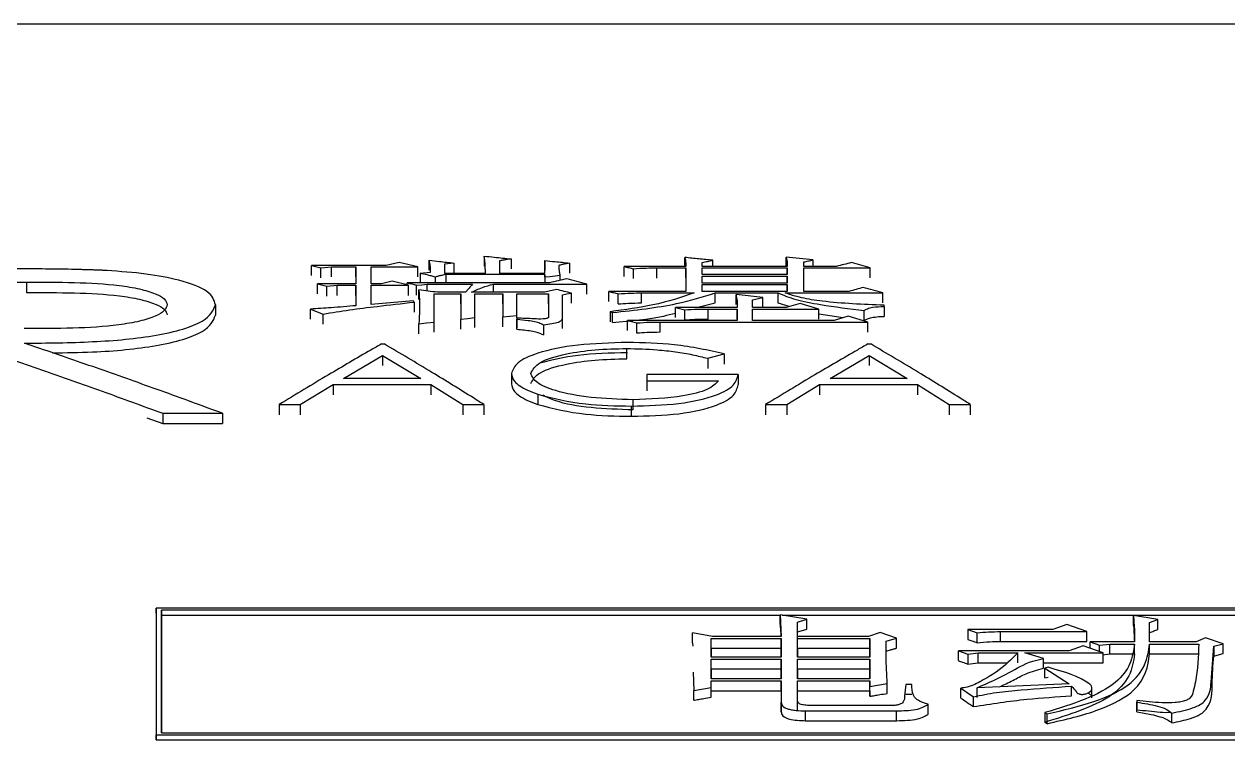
# Model space of a CAD drawing. Header units: millimetres. Extents: x 2371 to 4515, y 843 to 2359.
# Drawn here: x 2895.87 to 2907.04, y 2138.03 to 2144.67 of the extents above; entities that cross this region are included whole.
import ezdxf

# ---------------------------------------------------------------- set-up
doc = ezdxf.new("R2010")
doc.units = ezdxf.units.MM

msp = doc.modelspace()

# ---------------------------------------------------------------- linework, layer by layer
at = {"color": 7, "linetype": 'Continuous', "lineweight": 25}
for p, q in [((2921.277, 2144.668), (2884.277, 2144.669)), ((2900.139, 2142.517), (2900.139, 2142.425)), ((2901.999, 2142.421), (2901.999, 2142.504)), ((2902.941, 2142.421), (2902.941, 2142.507)), ((2898.538, 2142.429), (2898.624, 2142.408)), ((2899.23, 2142.429), (2898.538, 2142.429)), ((2898.538, 2142.337), (2898.538, 2142.429)), ((2898.624, 2142.408), (2898.722, 2142.416)), ((2898.624, 2142.316), (2898.624, 2142.408)), ((2898.722, 2142.416), (2898.949, 2142.416)), ((2898.949, 2142.416), (2898.949, 2142.259)), ((2898.949, 2142.324), (2898.949, 2142.416)), ((2899.09, 2142.416), (2899.522, 2142.416)), ((2899.09, 2142.259), (2899.09, 2142.416)), ((2899.349, 2142.457), (2899.23, 2142.429)), ((2899.522, 2142.416), (2899.349, 2142.457)), ((2899.522, 2142.324), (2899.522, 2142.416)), ((2899.63, 2142.386), (2899.63, 2142.478)), ((2899.858, 2142.452), (2899.771, 2142.442)), ((2899.771, 2142.442), (2899.771, 2142.36)), ((2899.858, 2142.452), (2899.858, 2142.36)), ((2900.28, 2142.473), (2900.28, 2142.36)), ((2900.388, 2142.491), (2900.388, 2142.399)), ((2900.701, 2142.36), (2900.701, 2142.476)), ((2900.701, 2142.476), (2900.701, 2142.384)), ((2900.929, 2142.452), (2900.929, 2142.36)), ((2902.01, 2142.421), (2901.437, 2142.421)), ((2901.437, 2142.329), (2901.437, 2142.421)), ((2901.523, 2142.308), (2901.523, 2142.4)), ((2901.74, 2142.408), (2902.01, 2142.408)), ((2901.74, 2142.311), (2901.74, 2142.408)), ((2902.01, 2142.408), (2902.01, 2142.189)), ((2902.01, 2142.316), (2902.01, 2142.408)), ((2902.162, 2142.421), (2902.162, 2142.457)), ((2902.951, 2142.421), (2902.162, 2142.421)), ((2902.162, 2142.408), (2902.951, 2142.408)), ((2902.162, 2142.345), (2902.162, 2142.408)), ((2902.259, 2142.421), (2902.259, 2142.478)), ((2902.951, 2142.408), (2902.951, 2142.345)), ((2902.951, 2142.345), (2902.951, 2142.408)), ((2903.103, 2142.421), (2903.103, 2142.463)), ((2903.406, 2142.421), (2903.103, 2142.421)), ((2903.103, 2142.408), (2903.719, 2142.408)), ((2903.103, 2142.189), (2903.103, 2142.408)), ((2903.189, 2142.481), (2903.189, 2142.421)), ((2903.719, 2142.316), (2903.719, 2142.408)), ((2894.955, 2142.274), (2895.893, 2142.274)), ((2895.893, 2142.274), (2895.893, 2142.178)), ((2899.284, 2142.283), (2899.187, 2142.259)), ((2899.436, 2142.246), (2899.284, 2142.283)), ((2899.544, 2142.358), (2899.641, 2142.368)), ((2899.544, 2142.358), (2899.544, 2142.27)), ((2899.685, 2142.323), (2899.685, 2142.27)), ((2899.771, 2142.36), (2900.15, 2142.36)), ((2899.782, 2142.347), (2899.782, 2142.27)), ((2900.701, 2142.347), (2899.782, 2142.347)), ((2900.28, 2142.36), (2900.701, 2142.36)), ((2900.701, 2142.347), (2900.701, 2142.27)), ((2900.701, 2142.321), (2900.701, 2142.347)), ((2900.701, 2142.321), (2900.701, 2142.27)), ((2900.842, 2142.337), (2900.842, 2142.292)), ((2902.951, 2142.345), (2902.162, 2142.345)), ((2902.162, 2142.331), (2902.951, 2142.331)), ((2902.162, 2142.267), (2902.162, 2142.331)), ((2902.951, 2142.331), (2902.951, 2142.267)), ((2902.951, 2142.267), (2902.951, 2142.331)), ((2898.592, 2142.259), (2898.679, 2142.238)), ((2898.949, 2142.259), (2898.592, 2142.259)), ((2898.592, 2142.167), (2898.592, 2142.259)), ((2898.679, 2142.238), (2898.776, 2142.246)), ((2898.679, 2142.145), (2898.679, 2142.238)), ((2898.776, 2142.246), (2898.949, 2142.246)), ((2898.949, 2142.246), (2898.949, 2142.057)), ((2898.949, 2142.153), (2898.949, 2142.246)), ((2899.187, 2142.259), (2899.09, 2142.259)), ((2899.09, 2142.246), (2899.436, 2142.246)), ((2899.09, 2142.068), (2899.09, 2142.246)), ((2900.745, 2142.27), (2899.425, 2142.27)), ((2899.425, 2142.248), (2899.425, 2142.27)), ((2899.436, 2142.153), (2899.436, 2142.246)), ((2899.511, 2142.156), (2899.511, 2142.248)), ((2899.533, 2142.113), (2899.533, 2142.205)), ((2899.609, 2142.257), (2900.031, 2142.256)), ((2899.609, 2142.194), (2899.609, 2142.257)), ((2899.674, 2142.167), (2899.923, 2142.167)), ((2899.674, 2141.905), (2899.674, 2142.167)), ((2899.966, 2142.181), (2899.706, 2142.181)), ((2899.923, 2142.167), (2899.923, 2141.931)), ((2899.923, 2142.074), (2899.923, 2142.167)), ((2900.701, 2142.181), (2900.02, 2142.181)), ((2900.052, 2142.167), (2900.312, 2142.167)), ((2900.052, 2141.948), (2900.052, 2142.167)), ((2900.226, 2142.256), (2901.091, 2142.256)), ((2900.226, 2142.181), (2900.226, 2142.256)), ((2900.312, 2142.167), (2900.312, 2141.953)), ((2900.312, 2142.074), (2900.312, 2142.167)), ((2900.442, 2142.167), (2900.734, 2142.167)), ((2900.442, 2141.967), (2900.442, 2142.167)), ((2900.734, 2142.167), (2900.734, 2141.948)), ((2900.734, 2142.074), (2900.734, 2142.167)), ((2900.95, 2142.08), (2900.95, 2142.173)), ((2901.091, 2142.164), (2901.091, 2142.256)), ((2902.01, 2142.189), (2901.296, 2142.189)), ((2901.296, 2142.096), (2901.296, 2142.189)), ((2901.383, 2142.074), (2901.383, 2142.167)), ((2901.599, 2142.175), (2902.086, 2142.175)), ((2901.599, 2142.083), (2901.599, 2142.175)), ((2902.951, 2142.267), (2902.162, 2142.267)), ((2902.162, 2142.254), (2902.951, 2142.254)), ((2902.162, 2142.189), (2902.162, 2142.254)), ((2902.951, 2142.189), (2902.162, 2142.189)), ((2902.281, 2142.083), (2902.281, 2142.175)), ((2902.281, 2142.175), (2902.865, 2142.175)), ((2902.724, 2142.134), (2902.475, 2142.162)), ((2902.475, 2142.069), (2902.475, 2142.162)), ((2902.865, 2142.083), (2902.865, 2142.175)), ((2902.93, 2142.175), (2903.838, 2142.175)), ((2902.951, 2142.254), (2902.951, 2142.189)), ((2902.951, 2142.189), (2902.951, 2142.254)), ((2903.525, 2142.189), (2903.103, 2142.189)), ((2903.838, 2142.083), (2903.838, 2142.175)), ((2897.647, 2142.066), (2897.647, 2141.97)), ((2899.479, 2142.101), (2899.09, 2142.068)), ((2899.49, 2142.09), (2899.479, 2142.101)), ((2899.49, 2142.09), (2899.49, 2141.997)), ((2900.864, 2141.939), (2900.864, 2142.159)), ((2902.281, 2142.079), (2902.134, 2142.042)), ((2902.627, 2142.112), (2902.724, 2142.134)), ((2902.627, 2142.04), (2902.627, 2142.112)), ((2902.724, 2142.041), (2902.724, 2142.134)), ((2902.968, 2142.048), (2902.865, 2142.079)), ((2903.07, 2142.076), (2902.941, 2142.04)), ((2903.243, 2142.026), (2903.07, 2142.076)), ((2903.849, 2142.051), (2903.849, 2142.062)), ((2903.849, 2142.051), (2903.849, 2141.958)), ((2898.527, 2141.933), (2898.527, 2142.026)), ((2898.527, 2142.026), (2898.646, 2141.979)), ((2898.646, 2141.886), (2898.646, 2141.979)), ((2900.052, 2141.855), (2900.052, 2141.948)), ((2900.312, 2141.86), (2900.312, 2141.953)), ((2900.442, 2141.942), (2900.442, 2141.967)), ((2900.442, 2141.942), (2900.442, 2141.931)), ((2900.442, 2141.942), (2900.442, 2141.849)), ((2900.864, 2141.846), (2900.864, 2141.939)), ((2901.307, 2142.001), (2901.307, 2141.908)), ((2901.307, 2142.001), (2901.329, 2141.993)), ((2901.329, 2141.9), (2901.329, 2141.993)), ((2901.913, 2142.04), (2901.999, 2142.018)), ((2902.486, 2142.04), (2901.913, 2142.04)), ((2901.913, 2141.947), (2901.913, 2142.04)), ((2901.999, 2141.925), (2901.999, 2142.018)), ((2902.216, 2142.026), (2902.486, 2142.026)), ((2902.216, 2141.93), (2902.216, 2142.026)), ((2902.486, 2142.026), (2902.486, 2141.919)), ((2902.486, 2141.933), (2902.486, 2142.026)), ((2902.941, 2142.04), (2902.627, 2142.04)), ((2902.627, 2142.026), (2903.243, 2142.026)), ((2902.627, 2141.919), (2902.627, 2142.026)), ((2903.243, 2141.933), (2903.243, 2142.026)), ((2903.468, 2141.945), (2903.243, 2141.978)), ((2903.514, 2141.959), (2903.384, 2141.919)), ((2903.698, 2141.905), (2903.514, 2141.959)), ((2903.665, 2141.919), (2903.665, 2142.012)), ((2899.533, 2141.795), (2899.533, 2141.888)), ((2899.674, 2141.812), (2899.674, 2141.905)), ((2899.923, 2141.838), (2899.923, 2141.931)), ((2900.442, 2141.838), (2900.442, 2141.931)), ((2900.691, 2141.786), (2900.691, 2141.88)), ((2901.469, 2141.826), (2901.469, 2141.919)), ((2901.469, 2141.919), (2901.556, 2141.897)), ((2902.486, 2141.919), (2901.469, 2141.919)), ((2901.556, 2141.803), (2901.556, 2141.897)), ((2901.772, 2141.81), (2901.772, 2141.905)), ((2901.772, 2141.905), (2903.698, 2141.905)), ((2903.384, 2141.919), (2902.627, 2141.919)), ((2903.698, 2141.812), (2903.698, 2141.905)), ((2899.186, 2141.702), (2899.212, 2141.702)), ((2901.461, 2141.565), (2901.461, 2141.66)), ((2902.212, 2141.569), (2902.366, 2141.609)), ((2902.366, 2141.609), (2902.366, 2141.515)), ((2903.699, 2141.702), (2903.725, 2141.702)), ((2898.835, 2141.383), (2899.197, 2141.596)), ((2899.197, 2141.596), (2899.55, 2141.383)), ((2899.197, 2141.596), (2899.197, 2141.502)), ((2902.212, 2141.569), (2902.212, 2141.475)), ((2903.348, 2141.383), (2903.71, 2141.596)), ((2903.71, 2141.596), (2904.062, 2141.383)), ((2903.71, 2141.596), (2903.71, 2141.502)), ((2899.55, 2141.383), (2898.835, 2141.383)), ((2900.391, 2141.427), (2900.391, 2141.332)), ((2901.648, 2141.419), (2901.648, 2141.361)), ((2902.494, 2141.419), (2901.648, 2141.419)), ((2901.648, 2141.419), (2901.648, 2141.325)), ((2902.494, 2141.419), (2902.494, 2141.325)), ((2904.062, 2141.383), (2903.348, 2141.383)), ((2898.433, 2141.141), (2898.738, 2141.325)), ((2898.738, 2141.325), (2898.738, 2141.231)), ((2898.738, 2141.325), (2899.644, 2141.325)), ((2899.644, 2141.325), (2899.644, 2141.231)), ((2899.644, 2141.325), (2899.94, 2141.141)), ((2901.648, 2141.361), (2902.314, 2141.361)), ((2901.648, 2141.361), (2901.648, 2141.267)), ((2902.946, 2141.141), (2903.25, 2141.325)), ((2903.25, 2141.325), (2903.25, 2141.231)), ((2903.25, 2141.325), (2904.157, 2141.325)), ((2904.157, 2141.325), (2904.157, 2141.231)), ((2904.157, 2141.325), (2904.453, 2141.141)), ((2900.637, 2141.235), (2900.637, 2141.14)), ((2901.519, 2141.185), (2901.519, 2141.091)), ((2897.157, 2141.059), (2897.157, 2140.964)), ((2897.157, 2141.059), (2897.712, 2141.059)), ((2897.712, 2141.059), (2897.712, 2140.964)), ((2898.238, 2141.141), (2898.433, 2141.141)), ((2898.433, 2141.141), (2898.433, 2141.046)), ((2899.94, 2141.141), (2900.135, 2141.141)), ((2900.135, 2141.141), (2900.135, 2141.046)), ((2901.503, 2141.126), (2901.503, 2141.031)), ((2902.75, 2141.141), (2902.946, 2141.141)), ((2902.946, 2141.141), (2902.946, 2141.046)), ((2904.453, 2141.141), (2904.648, 2141.141)), ((2904.648, 2141.141), (2904.648, 2141.046)), ((2897.01, 2141.018), (2897.157, 2140.964)), ((2897.157, 2140.964), (2897.712, 2140.964)), ((2897.095, 2139.204), (2897.095, 2139.252)), ((2919.078, 2139.251), (2897.095, 2139.252)), ((2919.028, 2139.234), (2897.145, 2139.234)), ((2897.145, 2139.188), (2897.145, 2139.234)), ((2897.145, 2139.188), (2902.883, 2139.188)), ((2902.883, 2139.191), (2902.894, 2138.988)), ((2903.132, 2139.149), (2902.883, 2139.191)), ((2902.883, 2139.099), (2902.883, 2139.191)), ((2902.903, 2139.188), (2907.816, 2139.188)), ((2903.045, 2139.123), (2903.132, 2139.149)), ((2903.132, 2139.057), (2903.132, 2139.149)), ((2906.388, 2139.145), (2906.161, 2139.183)), ((2906.161, 2139.091), (2906.161, 2139.183)), ((2903.045, 2138.988), (2903.045, 2139.123)), ((2903.045, 2139.122), (2903.045, 2139.123)), ((2904.625, 2139.054), (2904.625, 2138.962)), ((2904.625, 2139.054), (2904.711, 2139.023)), ((2905.414, 2139.054), (2904.625, 2139.054)), ((2904.928, 2138.942), (2904.928, 2139.034)), ((2904.928, 2139.034), (2905.728, 2139.034)), ((2905.544, 2139.1), (2905.414, 2139.054)), ((2905.728, 2139.034), (2905.544, 2139.1)), ((2905.728, 2138.942), (2905.728, 2139.034)), ((2906.312, 2139.119), (2906.388, 2139.145)), ((2906.312, 2138.938), (2906.312, 2139.119)), ((2906.312, 2139.027), (2906.312, 2139.119)), ((2906.388, 2139.053), (2906.388, 2139.145)), ((2902.256, 2138.988), (2902.072, 2139.023)), ((2902.072, 2138.931), (2902.072, 2139.023)), ((2902.072, 2138.931), (2902.074, 2138.9)), ((2902.245, 2138.969), (2902.894, 2138.969)), ((2902.245, 2138.798), (2902.245, 2138.969)), ((2902.245, 2138.877), (2902.245, 2138.969)), ((2902.894, 2138.988), (2902.256, 2138.988)), ((2902.894, 2138.969), (2902.894, 2138.798)), ((2902.894, 2138.877), (2902.894, 2138.969)), ((2903.045, 2138.988), (2903.045, 2139.031)), ((2903.705, 2138.988), (2903.045, 2138.988)), ((2903.045, 2138.896), (2903.045, 2138.988)), ((2903.045, 2138.969), (2903.716, 2138.969)), ((2903.045, 2138.798), (2903.045, 2138.969)), ((2903.045, 2138.877), (2903.045, 2138.969)), ((2903.813, 2139.027), (2903.705, 2138.988)), ((2903.716, 2138.969), (2903.716, 2138.798)), ((2903.716, 2138.877), (2903.716, 2138.969)), ((2903.965, 2138.973), (2903.813, 2139.027)), ((2903.868, 2138.946), (2903.965, 2138.973)), ((2903.965, 2138.881), (2903.965, 2138.973)), ((2904.711, 2138.931), (2904.711, 2139.023)), ((2904.928, 2138.942), (2905.728, 2138.942)), ((2905.761, 2138.938), (2905.847, 2138.907)), ((2906.172, 2138.938), (2905.761, 2138.938)), ((2905.761, 2138.88), (2905.761, 2138.938)), ((2906.312, 2138.938), (2906.312, 2139.027)), ((2906.745, 2138.938), (2906.312, 2138.938)), ((2906.831, 2138.977), (2906.745, 2138.938)), ((2906.994, 2138.922), (2906.831, 2138.977)), ((2902.245, 2138.877), (2902.245, 2138.798)), ((2902.894, 2138.877), (2902.245, 2138.877)), ((2902.894, 2138.798), (2902.894, 2138.877)), ((2903.045, 2138.877), (2903.045, 2138.798)), ((2903.716, 2138.877), (2903.045, 2138.877)), ((2903.716, 2138.798), (2903.716, 2138.877)), ((2904.538, 2138.856), (2904.625, 2138.825)), ((2905.566, 2138.856), (2904.538, 2138.856)), ((2904.538, 2138.765), (2904.538, 2138.856)), ((2904.625, 2138.825), (2904.722, 2138.837)), ((2904.625, 2138.825), (2904.625, 2138.733)), ((2904.722, 2138.837), (2905.09, 2138.837)), ((2904.722, 2138.745), (2904.722, 2138.837)), ((2905.09, 2138.745), (2905.09, 2138.837)), ((2905.155, 2138.837), (2905.88, 2138.837)), ((2905.328, 2138.786), (2905.155, 2138.837)), ((2905.696, 2138.903), (2905.566, 2138.856)), ((2905.88, 2138.837), (2905.696, 2138.903)), ((2905.847, 2138.907), (2905.944, 2138.918)), ((2905.847, 2138.848), (2905.847, 2138.907)), ((2905.88, 2138.745), (2905.88, 2138.837)), ((2905.944, 2138.918), (2906.172, 2138.918)), ((2905.944, 2138.827), (2905.944, 2138.918)), ((2905.944, 2138.827), (2906.172, 2138.827)), ((2906.172, 2138.827), (2906.172, 2138.918)), ((2906.312, 2138.827), (2906.312, 2138.918)), ((2906.312, 2138.918), (2906.767, 2138.918)), ((2906.312, 2138.827), (2906.767, 2138.827)), ((2906.907, 2138.899), (2906.994, 2138.922)), ((2906.907, 2138.899), (2906.907, 2138.807)), ((2906.994, 2138.831), (2906.994, 2138.922)), ((2902.894, 2138.798), (2902.245, 2138.798)), ((2902.245, 2138.778), (2902.894, 2138.778)), ((2902.245, 2138.597), (2902.245, 2138.778)), ((2902.245, 2138.687), (2902.245, 2138.778)), ((2902.894, 2138.778), (2902.894, 2138.597)), ((2902.894, 2138.687), (2902.894, 2138.778)), ((2903.716, 2138.798), (2903.045, 2138.798)), ((2903.045, 2138.778), (2903.716, 2138.778)), ((2903.045, 2138.597), (2903.045, 2138.778)), ((2903.045, 2138.687), (2903.045, 2138.778)), ((2903.716, 2138.778), (2903.716, 2138.597)), ((2903.716, 2138.687), (2903.716, 2138.778)), ((2904.722, 2138.745), (2904.986, 2138.745)), ((2905.328, 2138.694), (2905.328, 2138.786)), ((2905.328, 2138.745), (2905.88, 2138.745)), ((2905.371, 2138.703), (2905.339, 2138.696)), ((2902.079, 2138.658), (2902.083, 2138.489)), ((2902.245, 2138.687), (2902.245, 2138.597)), ((2902.894, 2138.687), (2902.245, 2138.687)), ((2902.894, 2138.597), (2902.245, 2138.597)), ((2902.894, 2138.597), (2902.894, 2138.687)), ((2903.045, 2138.687), (2903.045, 2138.597)), ((2903.716, 2138.687), (2903.045, 2138.687)), ((2903.716, 2138.597), (2903.045, 2138.597)), ((2903.716, 2138.597), (2903.716, 2138.687)), ((2905.339, 2138.696), (2905.566, 2138.549)), ((2905.339, 2138.604), (2905.339, 2138.696)), ((2905.339, 2138.604), (2905.371, 2138.612)), ((2902.083, 2138.489), (2902.245, 2138.517)), ((2902.083, 2138.398), (2902.083, 2138.489)), ((2902.245, 2138.577), (2902.894, 2138.577)), ((2902.245, 2138.517), (2902.245, 2138.577)), ((2902.245, 2138.485), (2902.245, 2138.577)), ((2902.245, 2138.426), (2902.245, 2138.517)), ((2902.245, 2138.426), (2902.245, 2138.485)), ((2902.245, 2138.485), (2902.894, 2138.485)), ((2902.894, 2138.577), (2902.894, 2138.38)), ((2902.894, 2138.485), (2902.894, 2138.577)), ((2902.894, 2138.485), (2902.894, 2138.289)), ((2903.045, 2138.577), (2903.716, 2138.577)), ((2903.045, 2138.392), (2903.045, 2138.577)), ((2903.045, 2138.485), (2903.045, 2138.577)), ((2903.045, 2138.303), (2903.045, 2138.485)), ((2903.045, 2138.485), (2903.716, 2138.485)), ((2903.716, 2138.577), (2903.716, 2138.525)), ((2903.716, 2138.485), (2903.716, 2138.577)), ((2903.716, 2138.525), (2903.878, 2138.553)), ((2903.716, 2138.434), (2903.716, 2138.525)), ((2903.716, 2138.485), (2903.716, 2138.434)), ((2903.878, 2138.461), (2903.878, 2138.553)), ((2904.106, 2138.545), (2904.051, 2138.545)), ((2904.56, 2138.418), (2904.56, 2138.509)), ((2904.56, 2138.509), (2904.679, 2138.429)), ((2905.566, 2138.549), (2904.711, 2138.513)), ((2904.711, 2138.422), (2904.711, 2138.513)), ((2905.588, 2138.437), (2905.588, 2138.529)), ((2905.776, 2138.442), (2905.776, 2138.509)), ((2902.894, 2138.289), (2902.894, 2138.38)), ((2904.051, 2138.454), (2904.106, 2138.454)), ((2904.679, 2138.338), (2904.679, 2138.429)), ((2906.193, 2138.396), (2906.193, 2138.305)), ((2906.193, 2138.289), (2906.193, 2138.38)), ((2903.121, 2138.208), (2903.121, 2138.299)), ((2903.121, 2138.299), (2903.965, 2138.299)), ((2903.922, 2138.348), (2903.175, 2138.348)), ((2903.965, 2138.208), (2903.965, 2138.299)), ((2904.257, 2138.269), (2904.257, 2138.36)), ((2905.339, 2138.283), (2905.339, 2138.192)), ((2905.339, 2138.283), (2905.36, 2138.271)), ((2905.36, 2138.18), (2905.36, 2138.271)), ((2906.193, 2138.289), (2906.193, 2138.305)), ((2906.518, 2138.188), (2906.518, 2138.279)), ((2897.095, 2138.225), (2897.095, 2138.03)), ((2903.121, 2138.208), (2903.965, 2138.208)), ((2905.36, 2138.18), (2905.339, 2138.192)), ((2897.095, 2138.03), (2897.095, 2138.076)), ((2897.095, 2138.076), (2919.078, 2138.076)), ((2897.095, 2138.03), (2919.078, 2138.029)), ((2897.145, 2138.095), (2919.028, 2138.095))]:
    msp.add_line(p, q, dxfattribs=at)
at = {"color": 7, "linetype": 'Continuous', "lineweight": 25, "flags": 128}
for points in [[(2898.722, 2142.324), (2898.722, 2142.343), (2898.722, 2142.368), (2898.722, 2142.392), (2898.722, 2142.416)], [(2900.842, 2142.337), (2900.796, 2142.331), (2900.749, 2142.326), (2900.701, 2142.321)], [(2898.776, 2142.153), (2898.776, 2142.174), (2898.776, 2142.198), (2898.776, 2142.222), (2898.776, 2142.246)], [(2899.511, 2142.248), (2899.56, 2142.252), (2899.609, 2142.257)], [(2900.864, 2142.159), (2900.907, 2142.166), (2900.95, 2142.173)], [(2899.923, 2141.931), (2899.987, 2141.939), (2900.052, 2141.948)], [(2900.312, 2141.953), (2900.377, 2141.96), (2900.442, 2141.967)], [(2899.533, 2141.888), (2899.603, 2141.897), (2899.674, 2141.905)], [(2898.238, 2141.141), (2898.238, 2141.116), (2898.238, 2141.091), (2898.238, 2141.046)], [(2899.94, 2141.141), (2899.94, 2141.117), (2899.94, 2141.093), (2899.94, 2141.046)], [(2902.75, 2141.141), (2902.75, 2141.116), (2902.75, 2141.091), (2902.75, 2141.046)], [(2904.453, 2141.141), (2904.453, 2141.117), (2904.453, 2141.093), (2904.453, 2141.046)], [(2905.88, 2138.819), (2905.896, 2138.821), (2905.92, 2138.824), (2905.944, 2138.827)], [(2904.625, 2138.733), (2904.673, 2138.739), (2904.722, 2138.745)]]:
    msp.add_lwpolyline(points, dxfattribs=at)
at = {"color": 7, "linetype": 'Continuous', "lineweight": 25}
for points, knots in [([(2900.15, 2142.36), (2900.15, 2142.361), (2900.15, 2142.363), (2900.15, 2142.366), (2900.15, 2142.369), (2900.15, 2142.372), (2900.15, 2142.375), (2900.15, 2142.377), (2900.15, 2142.38), (2900.15, 2142.382), (2900.15, 2142.384), (2900.15, 2142.387), (2900.15, 2142.39), (2900.15, 2142.392), (2900.15, 2142.394), (2900.149, 2142.397), (2900.149, 2142.399), (2900.149, 2142.402), (2900.149, 2142.404), (2900.149, 2142.407), (2900.149, 2142.409), (2900.149, 2142.411), (2900.149, 2142.414), (2900.149, 2142.417), (2900.149, 2142.419), (2900.149, 2142.421), (2900.149, 2142.424), (2900.149, 2142.426), (2900.148, 2142.429), (2900.148, 2142.431), (2900.148, 2142.433), (2900.148, 2142.436), (2900.148, 2142.439), (2900.148, 2142.441), (2900.148, 2142.444), (2900.147, 2142.446), (2900.147, 2142.448), (2900.147, 2142.45), (2900.147, 2142.453), (2900.147, 2142.456), (2900.146, 2142.458), (2900.146, 2142.461), (2900.146, 2142.463), (2900.146, 2142.465), (2900.145, 2142.468), (2900.145, 2142.47), (2900.145, 2142.473), (2900.144, 2142.475), (2900.144, 2142.478), (2900.144, 2142.48), (2900.144, 2142.482), (2900.143, 2142.485), (2900.143, 2142.487), (2900.143, 2142.49), (2900.142, 2142.492), (2900.142, 2142.494), (2900.142, 2142.497), (2900.141, 2142.499), (2900.141, 2142.502), (2900.141, 2142.504), (2900.14, 2142.507), (2900.14, 2142.509), (2900.14, 2142.511), (2900.139, 2142.514), (2900.139, 2142.516), (2900.139, 2142.517)], [0, 0, 0, 0, 0.017776, 0.0355519, 0.0533279, 0.0711039, 0.0888799, 0.1066558, 0.1244318, 0.1333198, 0.1510958, 0.1688718, 0.1866477, 0.1955357, 0.2133117, 0.2310877, 0.2488636, 0.2577516, 0.2755276, 0.2933036, 0.3110796, 0.3199675, 0.3377435, 0.3555195, 0.3732955, 0.3821835, 0.3999594, 0.4177354, 0.4355114, 0.4443994, 0.4621753, 0.4799513, 0.4977273, 0.5155033, 0.5243913, 0.5421672, 0.5599432, 0.5688312, 0.5866072, 0.6043832, 0.6221591, 0.6399351, 0.6488231, 0.6665991, 0.6843751, 0.702151, 0.711039, 0.728815, 0.746591, 0.7643669, 0.7732549, 0.7910309, 0.8088069, 0.8265829, 0.8354708, 0.8532468, 0.8710228, 0.8887988, 0.8976868, 0.9154627, 0.9332387, 0.9510147, 0.9599027, 0.9776786, 1, 1, 1, 1]), ([(2900.139, 2142.517), (2900.17, 2142.514), (2900.227, 2142.508), (2900.31, 2142.499), (2900.362, 2142.494), (2900.388, 2142.491)], [0, 0, 0, 0, 0.377751, 0.688875, 1, 1, 1, 1]), ([(2901.999, 2142.504), (2902.002, 2142.495), (2902.006, 2142.477), (2902.009, 2142.449), (2902.01, 2142.43), (2902.01, 2142.421)], [0, 0, 0, 0, 0.32278, 0.661317, 1, 1, 1, 1]), ([(2902.259, 2142.478), (2902.216, 2142.482), (2902.129, 2142.491), (2902.043, 2142.5), (2901.999, 2142.504)], [0, 0, 0, 0, 0.4999993, 1, 1, 1, 1]), ([(2902.941, 2142.507), (2902.943, 2142.497), (2902.948, 2142.479), (2902.95, 2142.45), (2902.951, 2142.431), (2902.951, 2142.421)], [0, 0, 0, 0, 0.320799, 0.66032, 1, 1, 1, 1]), ([(2903.189, 2142.481), (2903.148, 2142.485), (2903.065, 2142.494), (2902.982, 2142.502), (2902.941, 2142.507)], [0, 0, 0, 0, 0.499999, 1, 1, 1, 1]), ([(2896.64, 2142.383), (2896.63, 2142.384), (2896.615, 2142.384), (2896.595, 2142.385), (2896.58, 2142.386), (2896.56, 2142.386), (2896.54, 2142.387), (2896.52, 2142.388), (2896.505, 2142.389), (2896.49, 2142.389), (2896.47, 2142.39), (2896.45, 2142.39), (2896.43, 2142.391), (2896.415, 2142.391), (2896.385, 2142.392), (2896.32, 2142.394), (2896.24, 2142.395), (2896.099, 2142.397), (2895.93, 2142.399), (2895.712, 2142.4), (2895.575, 2142.4), (2895.507, 2142.4)], [0, 0, 0, 0, 0.026604, 0.039906, 0.053209, 0.066511, 0.093115, 0.106417, 0.119719, 0.133022, 0.146324, 0.172928, 0.18623, 0.199533, 0.212835, 0.266046, 0.372479, 0.425688, 0.638532, 0.819249, 1, 1, 1, 1]), ([(2899.641, 2142.368), (2899.641, 2142.379), (2899.641, 2142.4), (2899.638, 2142.437), (2899.633, 2142.463), (2899.63, 2142.478)], [0, 0, 0, 0, 0.287575, 0.575167, 1, 1, 1, 1]), ([(2899.63, 2142.478), (2899.661, 2142.475), (2899.715, 2142.469), (2899.79, 2142.46), (2899.835, 2142.455), (2899.858, 2142.452)], [0, 0, 0, 0, 0.408301, 0.70415, 1, 1, 1, 1]), ([(2900.388, 2142.491), (2900.374, 2142.489), (2900.349, 2142.485), (2900.312, 2142.479), (2900.29, 2142.475), (2900.28, 2142.473)], [0, 0, 0, 0, 0.390452, 0.695226, 1, 1, 1, 1]), ([(2900.701, 2142.476), (2900.733, 2142.472), (2900.786, 2142.467), (2900.862, 2142.459), (2900.906, 2142.455), (2900.929, 2142.452)], [0, 0, 0, 0, 0.414517, 0.707258, 1, 1, 1, 1]), ([(2900.929, 2142.452), (2900.916, 2142.449), (2900.893, 2142.445), (2900.86, 2142.438), (2900.841, 2142.433), (2900.831, 2142.431)], [0, 0, 0, 0, 0.40015, 0.700074, 1, 1, 1, 1]), ([(2900.831, 2142.431), (2900.831, 2142.42), (2900.831, 2142.407), (2900.832, 2142.394), (2900.833, 2142.391), (2900.833, 2142.388), (2900.833, 2142.385), (2900.833, 2142.383), (2900.834, 2142.38), (2900.834, 2142.377), (2900.835, 2142.373), (2900.835, 2142.37), (2900.836, 2142.367), (2900.836, 2142.364), (2900.837, 2142.361), (2900.837, 2142.358), (2900.838, 2142.355), (2900.839, 2142.353), (2900.839, 2142.35), (2900.839, 2142.349), (2900.84, 2142.347), (2900.84, 2142.345), (2900.841, 2142.343), (2900.841, 2142.342), (2900.841, 2142.34), (2900.842, 2142.339), (2900.842, 2142.337), (2900.842, 2142.337)], [0, 0, 0, 0, 0.37469, 0.398108, 0.421526, 0.468361, 0.491779, 0.515197, 0.538615, 0.58545, 0.608868, 0.655703, 0.679121, 0.702539, 0.749374, 0.772792, 0.79621, 0.843045, 0.854754, 0.866463, 0.889881, 0.913299, 0.936716, 0.948425, 0.960134, 0.980067, 1, 1, 1, 1]), ([(2901.437, 2142.421), (2901.451, 2142.417), (2901.48, 2142.41), (2901.509, 2142.403), (2901.523, 2142.4)], [0, 0, 0, 0, 0.5, 1, 1, 1, 1]), ([(2901.523, 2142.4), (2901.563, 2142.403), (2901.634, 2142.407), (2901.708, 2142.408), (2901.74, 2142.408)], [0, 0, 0, 0, 0.558835, 1, 1, 1, 1]), ([(2902.162, 2142.457), (2902.178, 2142.461), (2902.21, 2142.468), (2902.243, 2142.475), (2902.259, 2142.478)], [0, 0, 0, 0, 0.500001, 1, 1, 1, 1]), ([(2903.103, 2142.463), (2903.117, 2142.466), (2903.146, 2142.472), (2903.175, 2142.478), (2903.189, 2142.481)], [0, 0, 0, 0, 0.500001, 1, 1, 1, 1]), ([(2903.546, 2142.457), (2903.523, 2142.451), (2903.476, 2142.439), (2903.429, 2142.427), (2903.406, 2142.421)], [0, 0, 0, 0, 0.499996, 1, 1, 1, 1]), ([(2903.719, 2142.408), (2903.691, 2142.416), (2903.633, 2142.433), (2903.575, 2142.449), (2903.546, 2142.457)], [0, 0, 0, 0, 0.5, 1, 1, 1, 1]), ([(2895.893, 2142.274), (2896.192, 2142.276), (2896.568, 2142.277), (2896.947, 2142.215), (2897.088, 2142.171), (2897.184, 2142.121), (2897.194, 2142.084), (2897.199, 2142.066)], [0, 0, 0, 0, 0.515202, 0.645783, 0.772677, 0.88728, 1, 1, 1, 1]), ([(2897.647, 2142.066), (2897.633, 2142.108), (2897.605, 2142.194), (2897.341, 2142.292), (2897.007, 2142.356), (2896.763, 2142.374), (2896.64, 2142.383)], [0, 0, 0, 0, 0.268776, 0.544534, 0.769495, 1, 1, 1, 1]), ([(2899.685, 2142.323), (2899.672, 2142.326), (2899.647, 2142.333), (2899.6, 2142.344), (2899.566, 2142.352), (2899.544, 2142.358)], [0, 0, 0, 0, 0.266243, 0.532487, 1, 1, 1, 1]), ([(2899.782, 2142.347), (2899.769, 2142.344), (2899.747, 2142.339), (2899.715, 2142.331), (2899.695, 2142.326), (2899.685, 2142.323)], [0, 0, 0, 0, 0.384576, 0.692287, 1, 1, 1, 1]), ([(2900.907, 2142.307), (2900.88, 2142.301), (2900.826, 2142.289), (2900.772, 2142.276), (2900.745, 2142.27)], [0, 0, 0, 0, 0.499999, 1, 1, 1, 1]), ([(2901.091, 2142.256), (2901.06, 2142.265), (2900.999, 2142.282), (2900.938, 2142.299), (2900.907, 2142.307)], [0, 0, 0, 0, 0.5, 1, 1, 1, 1]), ([(2895.893, 2142.178), (2896.192, 2142.179), (2896.568, 2142.181), (2896.947, 2142.119), (2897.088, 2142.075), (2897.184, 2142.025), (2897.194, 2141.989), (2897.199, 2141.971)], [0, 0, 0, 0, 0.5154028, 0.645991, 0.7728467, 0.8873772, 1, 1, 1, 1]), ([(2899.425, 2142.27), (2899.439, 2142.266), (2899.468, 2142.259), (2899.497, 2142.252), (2899.511, 2142.248)], [0, 0, 0, 0, 0.499999, 1, 1, 1, 1]), ([(2899.533, 2142.205), (2899.534, 2142.186), (2899.538, 2142.124), (2899.54, 2142.019), (2899.535, 2141.932), (2899.533, 2141.888)], [0, 0, 0, 0, 0.18758, 0.593728, 1, 1, 1, 1]), ([(2899.706, 2142.181), (2899.677, 2142.185), (2899.62, 2142.193), (2899.562, 2142.201), (2899.533, 2142.205)], [0, 0, 0, 0, 0.5, 1, 1, 1, 1]), ([(2900.031, 2142.256), (2900.02, 2142.244), (2899.998, 2142.219), (2899.977, 2142.193), (2899.966, 2142.181)], [0, 0, 0, 0, 0.5, 1, 1, 1, 1]), ([(2900.02, 2142.181), (2900.051, 2142.196), (2900.108, 2142.224), (2900.189, 2142.247), (2900.226, 2142.256)], [0, 0, 0, 0, 0.55626, 1, 1, 1, 1]), ([(2900.81, 2142.208), (2900.792, 2142.203), (2900.755, 2142.194), (2900.719, 2142.185), (2900.701, 2142.181)], [0, 0, 0, 0, 0.4999953, 1, 1, 1, 1]), ([(2900.95, 2142.173), (2900.927, 2142.178), (2900.88, 2142.19), (2900.833, 2142.202), (2900.81, 2142.208)], [0, 0, 0, 0, 0.499999, 1, 1, 1, 1]), ([(2901.296, 2142.189), (2901.311, 2142.185), (2901.34, 2142.178), (2901.368, 2142.171), (2901.383, 2142.167)], [0, 0, 0, 0, 0.5, 1, 1, 1, 1]), ([(2902.086, 2142.175), (2901.967, 2142.135), (2901.752, 2142.061), (2901.445, 2142.02), (2901.307, 2142.001)], [0, 0, 0, 0, 0.551009, 1, 1, 1, 1]), ([(2901.329, 2141.993), (2901.538, 2142.016), (2901.906, 2142.057), (2902.168, 2142.14), (2902.281, 2142.175)], [0, 0, 0, 0, 0.5673885, 1, 1, 1, 1]), ([(2901.383, 2142.167), (2901.423, 2142.17), (2901.494, 2142.175), (2901.567, 2142.175), (2901.599, 2142.175)], [0, 0, 0, 0, 0.558835, 1, 1, 1, 1]), ([(2902.475, 2142.162), (2902.479, 2142.141), (2902.484, 2142.111), (2902.486, 2142.071), (2902.486, 2142.05), (2902.486, 2142.04)], [0, 0, 0, 0, 0.499799, 0.749887, 1, 1, 1, 1]), ([(2902.865, 2142.175), (2902.916, 2142.154), (2903.021, 2142.111), (2903.303, 2142.057), (2903.527, 2142.029), (2903.665, 2142.012)], [0, 0, 0, 0, 0.271719, 0.55196, 1, 1, 1, 1]), ([(2903.849, 2142.062), (2903.653, 2142.069), (2903.381, 2142.079), (2903.077, 2142.128), (2902.978, 2142.16), (2902.93, 2142.175)], [0, 0, 0, 0, 0.568218, 0.786771, 1, 1, 1, 1]), ([(2903.655, 2142.227), (2903.633, 2142.22), (2903.59, 2142.208), (2903.546, 2142.195), (2903.525, 2142.189)], [0, 0, 0, 0, 0.499997, 1, 1, 1, 1]), ([(2903.838, 2142.175), (2903.808, 2142.184), (2903.746, 2142.201), (2903.685, 2142.218), (2903.655, 2142.227)], [0, 0, 0, 0, 0.5, 1, 1, 1, 1]), ([(2897.199, 2142.066), (2897.194, 2142.048), (2897.183, 2142.011), (2897.091, 2141.957), (2896.947, 2141.911), (2896.558, 2141.844), (2896.176, 2141.845), (2895.871, 2141.845)], [0, 0, 0, 0, 0.11283, 0.2273, 0.354231, 0.484873, 1, 1, 1, 1]), ([(2895.875, 2141.709), (2896.086, 2141.711), (2896.504, 2141.715), (2897.021, 2141.761), (2897.351, 2141.837), (2897.589, 2141.931), (2897.625, 2142.013), (2897.647, 2142.066)], [0, 0, 0, 0, 0.260913, 0.517661, 0.647473, 0.773697, 1, 1, 1, 1]), ([(2898.949, 2142.057), (2898.911, 2142.054), (2898.835, 2142.047), (2898.695, 2142.036), (2898.591, 2142.03), (2898.527, 2142.026)], [0, 0, 0, 0, 0.2736636, 0.5473511, 1, 1, 1, 1]), ([(2898.646, 2141.979), (2898.726, 2141.993), (2898.887, 2142.02), (2899.174, 2142.054), (2899.375, 2142.077), (2899.49, 2142.09)], [0, 0, 0, 0, 0.300725, 0.599042, 1, 1, 1, 1]), ([(2901.599, 2142.079), (2901.558, 2142.079), (2901.485, 2142.078), (2901.414, 2142.073), (2901.383, 2142.071)], [0, 0, 0, 0, 0.561085, 1, 1, 1, 1]), ([(2903.665, 2142.012), (2903.673, 2142.018), (2903.689, 2142.03), (2903.753, 2142.046), (2903.813, 2142.049), (2903.849, 2142.051)], [0, 0, 0, 0, 0.268715, 0.546829, 1, 1, 1, 1]), ([(2896.135, 2141.62), (2896.259, 2141.621), (2896.59, 2141.625), (2897.02, 2141.666), (2897.351, 2141.741), (2897.589, 2141.835), (2897.625, 2141.917), (2897.647, 2141.97)], [0, 0, 0, 0, 0.171744, 0.459618, 0.605115, 0.74654, 1, 1, 1, 1]), ([(2900.734, 2141.948), (2900.733, 2141.946), (2900.73, 2141.943), (2900.721, 2141.939), (2900.706, 2141.935), (2900.665, 2141.932), (2900.575, 2141.937), (2900.495, 2141.94), (2900.442, 2141.942)], [0, 0, 0, 0, 0.0497966, 0.1008375, 0.1638489, 0.2293145, 0.4925683, 1, 1, 1, 1]), ([(2900.691, 2141.88), (2900.742, 2141.887), (2900.813, 2141.896), (2900.86, 2141.921), (2900.863, 2141.933), (2900.864, 2141.939)], [0, 0, 0, 0, 0.572838, 0.788051, 1, 1, 1, 1]), ([(2901.913, 2141.986), (2901.877, 2141.976), (2901.716, 2141.933), (2901.498, 2141.913), (2901.329, 2141.897)], [0, 0, 0, 0, 0.219968, 1, 1, 1, 1]), ([(2901.999, 2142.018), (2902.039, 2142.021), (2902.11, 2142.026), (2902.184, 2142.026), (2902.216, 2142.026)], [0, 0, 0, 0, 0.558835, 1, 1, 1, 1]), ([(2903.849, 2141.955), (2903.826, 2141.954), (2903.78, 2141.952), (2903.722, 2141.943), (2903.683, 2141.93), (2903.671, 2141.921), (2903.665, 2141.916)], [0, 0, 0, 0, 0.2902729, 0.5737489, 0.7896358, 1, 1, 1, 1]), ([(2900.442, 2141.931), (2900.477, 2141.928), (2900.535, 2141.923), (2900.607, 2141.911), (2900.659, 2141.897), (2900.68, 2141.885), (2900.691, 2141.88)], [0, 0, 0, 0, 0.34869, 0.570906, 0.788288, 1, 1, 1, 1]), ([(2900.691, 2141.784), (2900.673, 2141.793), (2900.643, 2141.807), (2900.574, 2141.821), (2900.511, 2141.83), (2900.465, 2141.833), (2900.442, 2141.835)], [0, 0, 0, 0, 0.328275, 0.548712, 0.773165, 1, 1, 1, 1]), ([(2901.556, 2141.897), (2901.596, 2141.9), (2901.667, 2141.905), (2901.74, 2141.905), (2901.772, 2141.905)], [0, 0, 0, 0, 0.5588348, 1, 1, 1, 1]), ([(2902.216, 2141.93), (2902.175, 2141.93), (2902.102, 2141.929), (2902.031, 2141.924), (2901.999, 2141.922)], [0, 0, 0, 0, 0.561086, 1, 1, 1, 1]), ([(2901.467, 2141.716), (2901.311, 2141.711), (2901.002, 2141.703), (2900.643, 2141.629), (2900.428, 2141.531), (2900.404, 2141.461), (2900.391, 2141.427)], [0, 0, 0, 0, 0.292337, 0.575557, 0.790285, 1, 1, 1, 1]), ([(2902.366, 2141.609), (2902.218, 2141.643), (2901.95, 2141.704), (2901.616, 2141.712), (2901.467, 2141.716)], [0, 0, 0, 0, 0.553186, 1, 1, 1, 1]), ([(2901.772, 2141.81), (2901.731, 2141.809), (2901.658, 2141.809), (2901.587, 2141.803), (2901.556, 2141.801)], [0, 0, 0, 0, 0.561086, 1, 1, 1, 1]), ([(2895.32, 2141.709), (2895.367, 2141.693), (2895.605, 2141.612), (2896.03, 2141.465), (2896.595, 2141.265), (2896.969, 2141.128), (2897.157, 2141.059)], [0, 0, 0, 0, 0.077607, 0.388036, 0.694012, 1, 1, 1, 1]), ([(2897.712, 2141.059), (2897.664, 2141.076), (2897.426, 2141.164), (2897.001, 2141.318), (2896.437, 2141.517), (2896.062, 2141.645), (2895.875, 2141.709)], [0, 0, 0, 0, 0.077607, 0.388037, 0.694012, 1, 1, 1, 1]), ([(2899.186, 2141.702), (2899.153, 2141.683), (2898.989, 2141.589), (2898.673, 2141.405), (2898.39, 2141.233), (2898.238, 2141.141)], [0, 0, 0, 0, 0.103722, 0.518616, 1, 1, 1, 1]), ([(2900.135, 2141.141), (2900.103, 2141.161), (2899.942, 2141.262), (2899.635, 2141.452), (2899.359, 2141.615), (2899.212, 2141.702)], [0, 0, 0, 0, 0.104313, 0.521568, 1, 1, 1, 1]), ([(2900.571, 2141.429), (2900.59, 2141.464), (2900.628, 2141.537), (2900.877, 2141.611), (2901.165, 2141.653), (2901.362, 2141.658), (2901.461, 2141.66)], [0, 0, 0, 0, 0.266309, 0.543068, 0.76962, 1, 1, 1, 1]), ([(2901.467, 2141.62), (2901.308, 2141.617), (2901.003, 2141.61), (2900.767, 2141.552), (2900.654, 2141.524)], [0, 0, 0, 0, 0.520352, 1, 1, 1, 1]), ([(2901.461, 2141.66), (2901.556, 2141.658), (2901.712, 2141.653), (2901.915, 2141.63), (2902.074, 2141.604), (2902.166, 2141.58), (2902.212, 2141.569)], [0, 0, 0, 0, 0.344694, 0.565951, 0.784515, 1, 1, 1, 1]), ([(2903.699, 2141.702), (2903.666, 2141.683), (2903.502, 2141.589), (2903.186, 2141.405), (2902.903, 2141.233), (2902.75, 2141.141)], [0, 0, 0, 0, 0.103722, 0.518616, 1, 1, 1, 1]), ([(2904.648, 2141.141), (2904.616, 2141.161), (2904.455, 2141.262), (2904.148, 2141.452), (2903.872, 2141.615), (2903.725, 2141.702)], [0, 0, 0, 0, 0.104313, 0.521568, 1, 1, 1, 1]), ([(2900.571, 2141.334), (2900.59, 2141.369), (2900.628, 2141.442), (2900.877, 2141.516), (2901.165, 2141.557), (2901.362, 2141.562), (2901.461, 2141.565)], [0, 0, 0, 0, 0.26614, 0.542866, 0.769494, 1, 1, 1, 1]), ([(2900.391, 2141.427), (2900.396, 2141.403), (2900.405, 2141.364), (2900.465, 2141.313), (2900.538, 2141.272), (2900.604, 2141.247), (2900.637, 2141.235)], [0, 0, 0, 0, 0.334846, 0.553685, 0.77524, 1, 1, 1, 1]), ([(2901.519, 2141.185), (2901.387, 2141.189), (2901.126, 2141.197), (2900.812, 2141.257), (2900.61, 2141.34), (2900.584, 2141.399), (2900.571, 2141.429)], [0, 0, 0, 0, 0.291834, 0.575874, 0.791001, 1, 1, 1, 1]), ([(2901.503, 2141.126), (2901.654, 2141.13), (2901.949, 2141.137), (2902.293, 2141.216), (2902.47, 2141.318), (2902.486, 2141.386), (2902.494, 2141.419)], [0, 0, 0, 0, 0.293176, 0.575821, 0.789619, 1, 1, 1, 1]), ([(2900.391, 2141.332), (2900.396, 2141.308), (2900.405, 2141.269), (2900.465, 2141.218), (2900.538, 2141.177), (2900.604, 2141.153), (2900.637, 2141.14)], [0, 0, 0, 0, 0.334778, 0.5536, 0.775175, 1, 1, 1, 1]), ([(2901.503, 2141.031), (2901.654, 2141.035), (2901.949, 2141.042), (2902.293, 2141.121), (2902.47, 2141.223), (2902.486, 2141.291), (2902.494, 2141.324)], [0, 0, 0, 0, 0.293346, 0.576042, 0.789757, 1, 1, 1, 1]), ([(2902.314, 2141.361), (2902.286, 2141.333), (2902.228, 2141.275), (2901.938, 2141.201), (2901.679, 2141.191), (2901.519, 2141.185)], [0, 0, 0, 0, 0.267419, 0.54663, 1, 1, 1, 1]), ([(2900.637, 2141.235), (2900.778, 2141.199), (2901.033, 2141.134), (2901.358, 2141.128), (2901.503, 2141.126)], [0, 0, 0, 0, 0.5512714, 1, 1, 1, 1]), ([(2901.519, 2141.091), (2901.388, 2141.095), (2901.13, 2141.103), (2900.826, 2141.156), (2900.721, 2141.208), (2900.685, 2141.226)], [0, 0, 0, 0, 0.402606, 0.794339, 1, 1, 1, 1]), ([(2900.637, 2141.14), (2900.778, 2141.105), (2901.033, 2141.04), (2901.358, 2141.034), (2901.503, 2141.031)], [0, 0, 0, 0, 0.551186, 1, 1, 1, 1]), ([(2897.095, 2139.252), (2897.095, 2139.138), (2897.095, 2138.911), (2897.095, 2138.521), (2897.095, 2138.238), (2897.095, 2138.076)], [0, 0, 0, 0, 0.300085, 0.60017, 1, 1, 1, 1]), ([(2897.145, 2139.234), (2897.145, 2139.121), (2897.145, 2138.893), (2897.145, 2138.515), (2897.145, 2138.244), (2897.145, 2138.095)], [0, 0, 0, 0, 0.3096666, 0.6193332, 1, 1, 1, 1]), ([(2897.145, 2138.095), (2897.145, 2138.198), (2897.145, 2138.418), (2897.145, 2138.784), (2897.145, 2139.041), (2897.145, 2139.188)], [0, 0, 0, 0, 0.271867, 0.5840429, 1, 1, 1, 1]), ([(2906.161, 2139.183), (2906.165, 2139.137), (2906.172, 2139.055), (2906.172, 2138.973), (2906.172, 2138.938)], [0, 0, 0, 0, 0.575668, 1, 1, 1, 1]), ([(2902.883, 2139.099), (2902.886, 2139.071), (2902.89, 2139.035), (2902.891, 2138.998), (2902.892, 2138.988)], [0, 0, 0, 0, 0.750206, 1, 1, 1, 1]), ([(2903.045, 2139.031), (2903.06, 2139.035), (2903.089, 2139.044), (2903.118, 2139.053), (2903.132, 2139.057)], [0, 0, 0, 0, 0.5, 1, 1, 1, 1]), ([(2904.711, 2139.023), (2904.747, 2139.026), (2904.818, 2139.033), (2904.891, 2139.034), (2904.928, 2139.034)], [0, 0, 0, 0, 0.498867, 1, 1, 1, 1]), ([(2906.161, 2139.091), (2906.165, 2139.05), (2906.169, 2139), (2906.17, 2138.949), (2906.17, 2138.941)], [0, 0, 0, 0, 0.82802, 1, 1, 1, 1]), ([(2906.312, 2139.027), (2906.319, 2139.029), (2906.331, 2139.033), (2906.35, 2139.04), (2906.369, 2139.047), (2906.382, 2139.051), (2906.388, 2139.053)], [0, 0, 0, 0, 0.25, 0.5, 0.75, 1, 1, 1, 1]), ([(2903.878, 2138.553), (2903.874, 2138.637), (2903.866, 2138.769), (2903.867, 2138.899), (2903.868, 2138.946)], [0, 0, 0, 0, 0.638088, 1, 1, 1, 1]), ([(2904.625, 2138.962), (2904.637, 2138.957), (2904.658, 2138.95), (2904.687, 2138.94), (2904.703, 2138.934), (2904.711, 2138.931)], [0, 0, 0, 0, 0.428609, 0.7143039, 1, 1, 1, 1]), ([(2904.711, 2138.931), (2904.751, 2138.935), (2904.822, 2138.942), (2904.895, 2138.942), (2904.928, 2138.942)], [0, 0, 0, 0, 0.558823, 1, 1, 1, 1]), ([(2903.868, 2138.854), (2903.881, 2138.858), (2903.904, 2138.864), (2903.937, 2138.873), (2903.956, 2138.878), (2903.965, 2138.881)], [0, 0, 0, 0, 0.420135, 0.710067, 1, 1, 1, 1]), ([(2905.09, 2138.837), (2905.029, 2138.776), (2904.937, 2138.684), (2904.765, 2138.582), (2904.658, 2138.526), (2904.58, 2138.512), (2904.56, 2138.509)], [0, 0, 0, 0, 0.493221, 0.743655, 0.934367, 1, 1, 1, 1]), ([(2906.172, 2138.918), (2906.163, 2138.858), (2906.146, 2138.737), (2906.015, 2138.556), (2905.727, 2138.399), (2905.469, 2138.322), (2905.339, 2138.283)], [0, 0, 0, 0, 0.244354, 0.489935, 0.74136, 1, 1, 1, 1]), ([(2906.172, 2138.827), (2906.162, 2138.759), (2906.142, 2138.624), (2905.931, 2138.379), (2905.565, 2138.264), (2905.339, 2138.192)], [0, 0, 0, 0, 0.2743455, 0.5506038, 1, 1, 1, 1]), ([(2905.36, 2138.271), (2905.511, 2138.306), (2905.807, 2138.374), (2906.144, 2138.533), (2906.283, 2138.727), (2906.302, 2138.855), (2906.312, 2138.918)], [0, 0, 0, 0, 0.2601932, 0.5118512, 0.7565513, 1, 1, 1, 1]), ([(2905.36, 2138.18), (2905.529, 2138.219), (2905.86, 2138.295), (2906.266, 2138.522), (2906.295, 2138.712), (2906.312, 2138.827)], [0, 0, 0, 0, 0.291461, 0.571537, 1, 1, 1, 1]), ([(2906.767, 2138.918), (2906.763, 2138.802), (2906.758, 2138.656), (2906.718, 2138.487), (2906.703, 2138.425), (2906.649, 2138.394), (2906.602, 2138.381), (2906.528, 2138.372), (2906.386, 2138.372), (2906.27, 2138.386), (2906.193, 2138.396)], [0, 0, 0, 0, 0.4898961, 0.6102723, 0.7064925, 0.7358579, 0.7655593, 0.7971729, 0.8650638, 1, 1, 1, 1]), ([(2906.518, 2138.279), (2906.586, 2138.292), (2906.686, 2138.312), (2906.786, 2138.357), (2906.874, 2138.436), (2906.886, 2138.624), (2906.899, 2138.789), (2906.907, 2138.899)], [0, 0, 0, 0, 0.132838, 0.196641, 0.258559, 0.505709, 1, 1, 1, 1]), ([(2906.907, 2138.807), (2906.922, 2138.811), (2906.95, 2138.819), (2906.979, 2138.827), (2906.994, 2138.831)], [0, 0, 0, 0, 0.5, 1, 1, 1, 1]), ([(2904.538, 2138.765), (2904.551, 2138.76), (2904.571, 2138.753), (2904.6, 2138.742), (2904.617, 2138.736), (2904.625, 2138.733)], [0, 0, 0, 0, 0.428613, 0.714306, 1, 1, 1, 1]), ([(2904.711, 2138.513), (2904.814, 2138.559), (2904.994, 2138.638), (2905.162, 2138.746), (2905.294, 2138.778), (2905.328, 2138.786)], [0, 0, 0, 0, 0.498749, 0.872406, 1, 1, 1, 1]), ([(2905.588, 2138.529), (2905.602, 2138.512), (2905.621, 2138.492), (2905.639, 2138.466), (2905.654, 2138.457), (2905.669, 2138.453), (2905.678, 2138.452), (2905.687, 2138.451), (2905.7, 2138.452), (2905.72, 2138.457), (2905.741, 2138.465), (2905.767, 2138.48), (2905.778, 2138.502), (2905.778, 2138.528), (2905.683, 2138.611), (2905.518, 2138.66), (2905.371, 2138.703)], [0, 0, 0, 0, 0.122721, 0.15416, 0.184961, 0.198897, 0.205533, 0.212114, 0.225991, 0.241808, 0.277356, 0.311034, 0.368969, 0.430506, 0.491702, 1, 1, 1, 1]), ([(2906.518, 2138.188), (2906.577, 2138.2), (2906.677, 2138.219), (2906.789, 2138.265), (2906.896, 2138.373), (2906.888, 2138.561), (2906.9, 2138.722), (2906.907, 2138.807)], [0, 0, 0, 0, 0.117242, 0.195683, 0.274072, 0.616161, 1, 1, 1, 1]), ([(2904.919, 2138.522), (2904.961, 2138.541), (2905.047, 2138.581), (2905.16, 2138.647), (2905.271, 2138.679), (2905.328, 2138.694)], [0, 0, 0, 0, 0.319596, 0.657164, 1, 1, 1, 1]), ([(2904.051, 2138.545), (2904.046, 2138.509), (2904.037, 2138.455), (2904.039, 2138.394), (2904.014, 2138.368), (2903.991, 2138.357), (2903.958, 2138.35), (2903.934, 2138.349), (2903.922, 2138.348)], [0, 0, 0, 0, 0.493159, 0.73973, 0.802045, 0.866016, 0.932317, 1, 1, 1, 1]), ([(2904.257, 2138.36), (2904.223, 2138.371), (2904.173, 2138.388), (2904.133, 2138.419), (2904.108, 2138.469), (2904.107, 2138.511), (2904.106, 2138.545)], [0, 0, 0, 0, 0.25748, 0.383051, 0.506976, 1, 1, 1, 1]), ([(2904.679, 2138.429), (2904.748, 2138.444), (2904.888, 2138.473), (2905.198, 2138.501), (2905.432, 2138.517), (2905.588, 2138.529)], [0, 0, 0, 0, 0.2460717, 0.4967335, 1, 1, 1, 1]), ([(2902.083, 2138.398), (2902.098, 2138.4), (2902.129, 2138.406), (2902.183, 2138.415), (2902.222, 2138.422), (2902.245, 2138.426)], [0, 0, 0, 0, 0.2839206, 0.5678412, 1, 1, 1, 1]), ([(2902.894, 2138.38), (2902.896, 2138.369), (2902.898, 2138.352), (2902.923, 2138.331), (2902.952, 2138.318), (2902.99, 2138.309), (2903.046, 2138.301), (2903.091, 2138.3), (2903.121, 2138.299)], [0, 0, 0, 0, 0.237248, 0.358127, 0.481895, 0.608984, 0.738704, 1, 1, 1, 1]), ([(2903.175, 2138.348), (2903.158, 2138.348), (2903.133, 2138.349), (2903.101, 2138.353), (2903.08, 2138.358), (2903.063, 2138.365), (2903.048, 2138.377), (2903.046, 2138.386), (2903.045, 2138.392)], [0, 0, 0, 0, 0.261259, 0.390764, 0.518297, 0.64213, 0.763109, 1, 1, 1, 1]), ([(2903.716, 2138.434), (2903.731, 2138.436), (2903.762, 2138.442), (2903.816, 2138.451), (2903.855, 2138.457), (2903.878, 2138.461)], [0, 0, 0, 0, 0.283921, 0.567841, 1, 1, 1, 1]), ([(2904.56, 2138.418), (2904.577, 2138.406), (2904.606, 2138.387), (2904.645, 2138.36), (2904.667, 2138.345), (2904.679, 2138.338)], [0, 0, 0, 0, 0.442564, 0.721282, 1, 1, 1, 1]), ([(2904.679, 2138.338), (2904.842, 2138.364), (2905.137, 2138.41), (2905.449, 2138.429), (2905.588, 2138.437)], [0, 0, 0, 0, 0.555914, 1, 1, 1, 1]), ([(2905.775, 2138.421), (2905.776, 2138.422), (2905.778, 2138.432), (2905.769, 2138.448), (2905.748, 2138.46), (2905.738, 2138.465)], [0, 0, 0, 0, 0.0857997, 0.5998162, 1, 1, 1, 1]), ([(2906.193, 2138.396), (2906.193, 2138.393), (2906.193, 2138.388), (2906.193, 2138.383), (2906.193, 2138.38)], [0, 0, 0, 0, 0.56, 1, 1, 1, 1]), ([(2906.193, 2138.38), (2906.259, 2138.369), (2906.357, 2138.353), (2906.47, 2138.317), (2906.502, 2138.291), (2906.518, 2138.279)], [0, 0, 0, 0, 0.509707, 0.758863, 1, 1, 1, 1]), ([(2902.894, 2138.289), (2902.896, 2138.277), (2902.9, 2138.251), (2902.962, 2138.221), (2903.043, 2138.21), (2903.095, 2138.209), (2903.121, 2138.208)], [0, 0, 0, 0, 0.266553, 0.540721, 0.76862, 1, 1, 1, 1]), ([(2903.965, 2138.299), (2903.995, 2138.3), (2904.054, 2138.301), (2904.14, 2138.309), (2904.212, 2138.331), (2904.242, 2138.35), (2904.257, 2138.36)], [0, 0, 0, 0, 0.25738, 0.512369, 0.759651, 1, 1, 1, 1]), ([(2903.965, 2138.208), (2904.033, 2138.21), (2904.127, 2138.212), (2904.218, 2138.243), (2904.244, 2138.261), (2904.257, 2138.269)], [0, 0, 0, 0, 0.57032, 0.787829, 1, 1, 1, 1]), ([(2906.512, 2138.283), (2906.478, 2138.282), (2906.406, 2138.281), (2906.303, 2138.296), (2906.23, 2138.302), (2906.193, 2138.305)], [0, 0, 0, 0, 0.311718, 0.656171, 1, 1, 1, 1]), ([(2906.193, 2138.289), (2906.239, 2138.282), (2906.313, 2138.27), (2906.406, 2138.246), (2906.477, 2138.221), (2906.504, 2138.199), (2906.518, 2138.188)], [0, 0, 0, 0, 0.348073, 0.570364, 0.788384, 1, 1, 1, 1])]:
    msp.add_open_spline(points, degree=3, knots=knots, dxfattribs=at)

doc.saveas('drawing.dxf')
